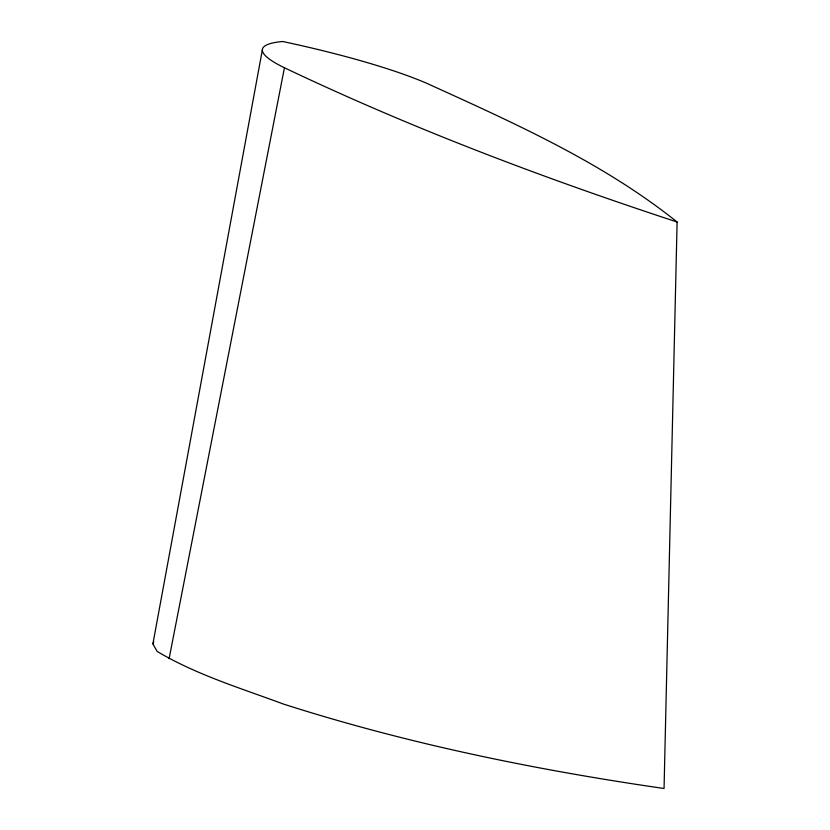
<?xml version="1.0" encoding="UTF-8"?>
<svg xmlns="http://www.w3.org/2000/svg" width="830" height="830" viewBox="0 0 830 830"><rect width="100%" height="100%" fill="white"/><g stroke="black" fill="none" stroke-linecap="round" stroke-linejoin="round"><path stroke-width="1.25" d="M169.102 658.688L284.441 67.769A201.524 28.127 11.8 0 1 282.719 41.5A220.676 33.003 10.7 0 1 426.973 83.405C513.646 122.861 602.248 162.12 677.104 222.004L664.052 788.5C535.392 769.866 407.561 743.805 283.642 704.12C240.897 688.257 196.513 674.832 157.129 651.415L152.896 643.883L262.342 49.976M152.896 643.883L153.799 641.715M677.104 222.004C543.442 178.128 411.535 128.245 284.441 67.769"/></g></svg>
